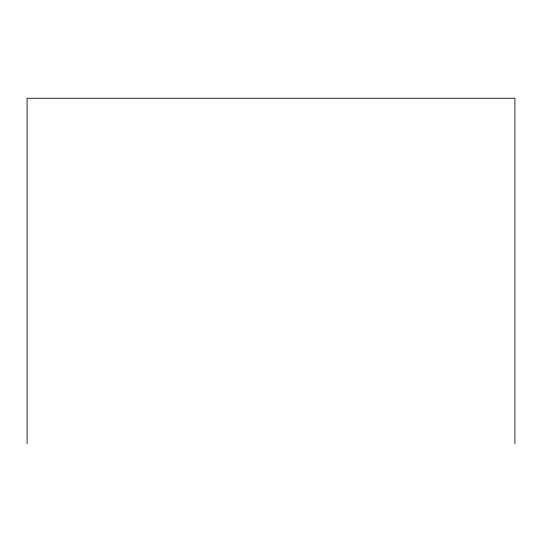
<?xml version="1.0" encoding="UTF-8"?>
<svg xmlns="http://www.w3.org/2000/svg" width="542" height="542" viewBox="0 0 542 542"><rect width="100%" height="100%" fill="white"/><g stroke="black" fill="none" stroke-linecap="round" stroke-linejoin="round"><path stroke-width="0.81" d="M514.9 443.742L514.9 98.258L27.1 98.258L27.1 443.742"/></g></svg>
